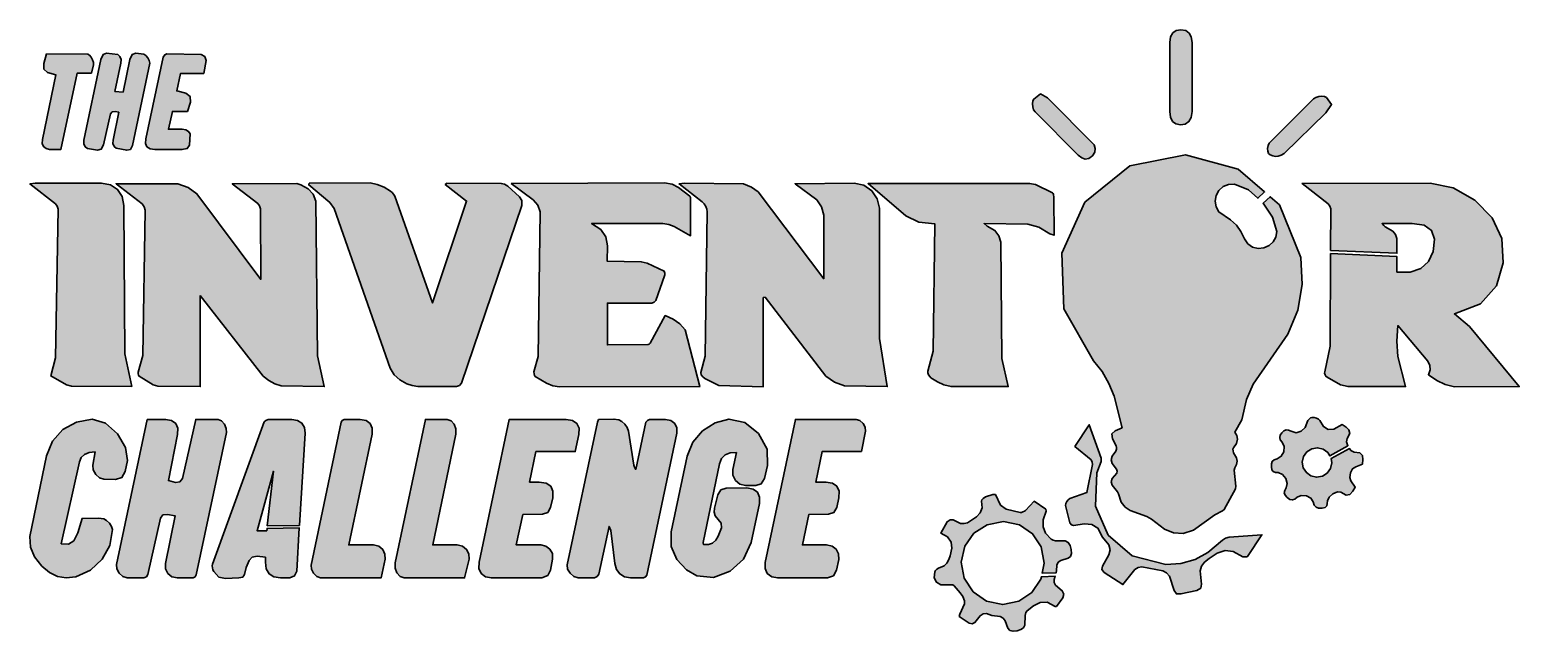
# Model space of a CAD drawing. Extents: x 2080 to 3932, y 60 to 808.
import ezdxf

# ---------------------------------------------------------------- set-up
doc = ezdxf.new("R2010")
doc.units = 0
doc.header["$MEASUREMENT"] = 0
doc.layers.add('Layer 1', color=7, linetype='Continuous', lineweight=0)

msp = doc.modelspace()

# ---------------------------------------------------------------- hatches: boundary and pattern name
at = {"layer": 'Layer 1', "true_color": 0x000000, "transparency": 33554687}
h = msp.add_hatch(color=18, dxfattribs=at)
h.dxf.hatch_style = 2
h.paths.add_polyline_path([(3497.6, 749.8), (3497.6, 749.8), (3497.7, 706.5), (3498.6, 699.3), (3501.1, 694.2), (3505.2, 691), (3510.9, 689.9), (3516.9, 690.8), (3521.4, 694), (3524.2, 699.2), (3525.2, 706.4), (3525.2, 792.2), (3524.3, 799.2), (3521.6, 804.1), (3517.4, 807.1), (3511.4, 808.1), (3505.5, 807.2), (3501.2, 804.3), (3498.6, 799.3), (3497.6, 792.2)])
h = msp.add_hatch(color=18, dxfattribs=at)
h.dxf.hatch_style = 2
h.paths.add_polyline_path([(2156.8, 754.1), (2159.3, 764.5), (2159.2, 767.6), (2158.1, 770.8), (2156.3, 774.1), (2154.1, 776.6), (2152, 777.8), (2100.8, 778.2), (2097.4, 766), (2097.5, 759.1), (2102.1, 755.2), (2112.1, 752.3), (2095.7, 671.7), (2095.4, 666.5), (2097, 662.9), (2100.1, 660.6), (2104.6, 659.4), (2118.7, 659.3), (2138.8, 754.1)])
h = msp.add_hatch(color=18, dxfattribs=at)
h.dxf.hatch_style = 2
h.paths.add_polyline_path([(2190.7, 705.5), (2183.4, 671), (2183.2, 666.5), (2184.7, 663), (2187.3, 660.7), (2200.5, 658.2), (2205, 659.3), (2207.8, 664.3), (2229, 766.7), (2228.5, 769.8), (2226.7, 773.4), (2224.2, 776.3), (2221.9, 777.6), (2211.7, 779.1), (2207.2, 777.4), (2204.4, 771.1), (2195.9, 730.7), (2185.8, 731.4), (2193.2, 766.6), (2193.4, 771.1), (2192, 774.7), (2189.3, 777.2), (2175.3, 779), (2171, 777.3), (2168.3, 771.3), (2147.2, 670.8), (2147.2, 666.1), (2148.8, 662.7), (2151.5, 660.6), (2164.3, 658.3), (2168.8, 659.6), (2171.7, 665.2), (2180.2, 703.7), (2182.5, 706.1), (2186, 706.6)])
h = msp.add_hatch(color=18, dxfattribs=at)
h.dxf.hatch_style = 2
h.paths.add_polyline_path([(2296.2, 753.7), (2299.1, 770), (2297.6, 774.9), (2293.2, 777.5), (2250.5, 778.2), (2247.7, 776.8), (2245.8, 774.2), (2224.2, 672.6), (2223.9, 666.8), (2225.6, 662.7), (2229.4, 660.2), (2235.3, 659.3), (2269, 659.1), (2275.8, 660.4), (2278.5, 664.4), (2279.3, 678.7), (2277.3, 681.8), (2273.8, 683.7), (2269.3, 684.3), (2252.4, 684.3), (2257.3, 706.6), (2275.9, 706.6), (2279.7, 718.2), (2279.3, 725.2), (2273.9, 729.2), (2262.6, 732.1), (2267.2, 753.7)])
h = msp.add_hatch(color=18, dxfattribs=at)
h.dxf.hatch_style = 2
h.paths.add_polyline_path([(3336.9, 728.3), (3328.5, 722), (3327.2, 719.7), (3326.8, 716.2), (3327.2, 712.3), (3328.2, 708.7), (3330, 705.9), (3383.6, 652), (3388, 648.7), (3392.5, 647.3), (3397.1, 648.1), (3401.5, 651.4), (3404.4, 655.9), (3404.9, 660.5), (3403.4, 665), (3345.4, 723.4)])
h = msp.add_hatch(color=18, dxfattribs=at)
h.dxf.hatch_style = 2
h.paths.add_polyline_path([(3698.7, 715.2), (3692.4, 723.8), (3690.1, 725.1), (3686.6, 725.5), (3682.8, 725.2), (3679.2, 724.1), (3676.3, 722.4), (3621.3, 667.1), (3620, 664.2), (3619.2, 660.6), (3619.3, 657.1), (3620.3, 654.4), (3622.4, 652.5), (3625.7, 651.2), (3629.2, 650.6), (3632.5, 650.8), (3636.1, 652.1), (3639.7, 654.1), (3691.8, 704.9)])
h = msp.add_hatch(color=18, dxfattribs=at)
h.dxf.hatch_style = 2
h.paths.add_polyline_path([(3660.5, 525), (3633.9, 590.4), (3622.2, 600.5), (3613.5, 592.4), (3625.5, 575.2), (3630.6, 557.1), (3629.4, 550.2), (3626.1, 544.2), (3621.1, 539.6), (3614.6, 536.8), (3607.3, 536.2), (3600.4, 537.9), (3594.6, 541.9), (3590.6, 548), (3586.1, 557.2), (3580.4, 565.1), (3573.2, 571.8), (3558.6, 581.6), (3555.1, 587.7), (3554, 594.8), (3555.2, 602), (3558.7, 608.3), (3564.1, 613), (3570.7, 615.7), (3578, 616.1), (3595.5, 608.9), (3607.1, 598.6), (3615.4, 606.4), (3582.7, 634.8), (3517.3, 652.7), (3448, 638.7), (3391.8, 593.5), (3363.4, 530.4), (3366, 460.8), (3402.6, 396.3), (3413.4, 382.9), (3421.9, 368.2), (3428.2, 352.5), (3438.3, 313), (3429.6, 309.4), (3425.7, 305.3), (3426.2, 299.4), (3430.8, 290.4), (3431.3, 288.6), (3431.1, 286.3), (3430.5, 284), (3426, 277.7), (3424.8, 273.1), (3425.9, 268.6), (3431.5, 261.5), (3432.3, 259), (3431.6, 256.5), (3425.8, 249.9), (3424.7, 245.8), (3425.8, 241.6), (3432.5, 233.3), (3433.7, 231), (3437.3, 220.4), (3441.9, 214.3), (3448.3, 210), (3468.9, 202.5), (3474.8, 199.2), (3490.8, 186.8), (3502.1, 182.2), (3514.1, 181.6), (3527, 185.8), (3553.4, 204.7), (3563.2, 209.8), (3565.3, 211.3), (3579.3, 237.1), (3579.8, 240.2), (3577.7, 260.4), (3578.5, 263.1), (3580.6, 267.5), (3581.3, 271.6), (3580.4, 275.5), (3577, 281.7), (3576.3, 284.2), (3576.1, 286.6), (3576.7, 288.2), (3580.5, 293.6), (3581.8, 298.7), (3581, 303.4), (3578.6, 307.6), (3587, 323), (3593.1, 348.4), (3601.1, 367.4), (3644.3, 429.5), (3656.7, 459.3), (3662.1, 491.2)])
h = msp.add_hatch(color=18, dxfattribs=at)
h.dxf.hatch_style = 2
h.paths.add_polyline_path([(2206.9, 364.2), (2198.2, 405.1), (2196.8, 589.4), (2194.7, 600.6), (2189, 609.5), (2180.2, 615.3), (2169, 617.5), (2087, 617.5), (2080, 616.3), (2111.7, 591.7), (2113.8, 588.6), (2115, 585), (2111.9, 400.2), (2106, 377.5), (2125.4, 366.4), (2131.9, 364.8)])
h = msp.add_hatch(color=18, dxfattribs=at)
h.dxf.hatch_style = 2
h.paths.add_polyline_path([(2291.8, 477.5), (2370, 377.4), (2377, 371.9), (2384.6, 367.6), (2392.4, 365.1), (2446.1, 364.3), (2437.5, 402.5), (2435.7, 594.8), (2432.1, 603.5), (2425.9, 610.1), (2417.1, 615.3), (2412.2, 616.9), (2331.6, 616.6), (2363.3, 592.2), (2365.6, 589), (2366.9, 585.2), (2367.1, 497.7), (2287.8, 604.1), (2276.9, 612.1), (2264.2, 616.7), (2187.2, 616.6), (2219.5, 591.8), (2222.1, 588), (2223.4, 583.6), (2220.4, 403.1), (2214.6, 382.2), (2214.6, 380.2), (2215, 378.3), (2215.8, 377.2), (2233.2, 366.5), (2239.3, 364.8), (2291.8, 364.2)])
h = msp.add_hatch(color=18, dxfattribs=at)
h.dxf.hatch_style = 2
h.paths.add_polyline_path([(2427.2, 617.5), (2426.9, 615.1), (2453, 593.4), (2458.3, 585.8), (2528.1, 387.2), (2533.1, 379), (2539.9, 372.5), (2548.9, 367.7), (2555.6, 365.5), (2562.5, 364.3), (2610.6, 364.3), (2614.2, 365.7), (2616.9, 368.5), (2691.7, 589.7), (2692, 595.6), (2688.9, 600.5), (2674.2, 613.4), (2670.3, 615.9), (2666.3, 617), (2598.7, 617.2), (2598.2, 617.1), (2596.5, 615.5), (2623.1, 595), (2580.5, 468.4), (2533.7, 601.1), (2532.2, 603.5), (2530.4, 605.7), (2528.3, 607.5), (2520.4, 612.4), (2512, 615.8), (2503, 617.6)])
h = msp.add_hatch(color=18, dxfattribs=at)
h.dxf.hatch_style = 2
h.paths.add_polyline_path([(2678.6, 616.9), (2706, 596.5), (2711.5, 589.8), (2714.8, 581.6), (2712.2, 401.9), (2706.9, 382.5), (2707, 380.2), (2707.6, 378.1), (2708.5, 376.9), (2722.6, 368.4), (2730.2, 365.2), (2738.8, 364), (2913.3, 364.2), (2894.9, 434.7), (2888.4, 442.4), (2879.9, 448), (2870.1, 452.7), (2851.4, 418.3), (2850.1, 417), (2848.8, 416.5), (2798.3, 416.2), (2798.3, 468.1), (2853.5, 468.2), (2856.3, 469.2), (2858.4, 471.2), (2869.1, 501.9), (2869.5, 503.5), (2869.6, 505.3), (2869.4, 506.8), (2868.9, 507.7), (2847.7, 517.7), (2840.4, 519.6), (2798, 520.1), (2798.4, 539.5), (2796.1, 550.5), (2789.9, 559.8), (2778.6, 567.1), (2867, 567), (2874.4, 565.8), (2881.4, 563.3), (2901.7, 551.9), (2901.6, 598.6), (2901.4, 599.6), (2901.1, 600.5), (2900.6, 601.1), (2886.6, 611.9), (2878.9, 616.2), (2869.3, 617.8)])
h = msp.add_hatch(color=18, dxfattribs=at)
h.dxf.hatch_style = 2
h.paths.add_polyline_path([(2991.9, 474.9), (2994.2, 475.5), (3069.9, 377.1), (3080.7, 369.6), (3093, 365.1), (3146.3, 364.2), (3136.7, 424.3), (3136.4, 586.3), (3133.8, 598), (3126.9, 607.9), (3116.9, 614.9), (3105, 617.5), (3031.6, 616.6), (3058.6, 596.6), (3064.6, 588), (3067.5, 577.7), (3067.3, 498.4), (2985.5, 606.6), (2977.2, 612.5), (2967.6, 616.3), (2894.1, 617.4), (2887.4, 616.5), (2916.2, 594.1), (2918.5, 591.5), (2920.5, 588.3), (2921.8, 584.9), (2922.3, 581.6), (2919.8, 402.3), (2914.4, 381.7), (2915, 378.9), (2916.8, 376.5), (2919.5, 374.2), (2936.7, 365.8), (2991.9, 363.9)])
h = msp.add_hatch(color=18, dxfattribs=at)
h.dxf.hatch_style = 2
h.paths.add_polyline_path([(3353.6, 552.5), (3353.5, 600.1), (3353.1, 603.1), (3352.6, 604.4), (3351.9, 605.2), (3330.5, 615.7), (3323.3, 617), (3122.4, 616.8), (3169.4, 576.9), (3185.6, 568.9), (3205.3, 566.9), (3203.3, 408.4), (3196.8, 383.4), (3196.8, 381.5), (3197.6, 379.1), (3199, 376.9), (3200.6, 375.2), (3208.5, 370.2), (3216.7, 366.4), (3225.6, 364.2), (3296.6, 364.2), (3288.6, 399.2), (3287.4, 543.8), (3285.1, 552), (3280.1, 558.5), (3270.6, 563.7), (3266.7, 567.1), (3320.9, 566.5), (3334.7, 562.7), (3348.4, 554.1)])
h = msp.add_hatch(color=18, dxfattribs=at)
h.dxf.hatch_style = 2
h.paths.add_polyline_path([(3870.2, 439.1), (3851.6, 454.6), (3883.9, 467.2), (3903.7, 489.8), (3912.2, 518.3), (3910.5, 548.7), (3898.6, 574.3), (3877.1, 596.3), (3850, 611.7), (3821.2, 617.5), (3662.1, 617), (3694.5, 591.8), (3696.7, 588.8), (3697.9, 585.2), (3697.6, 533.7), (3780, 530.1), (3780, 548.7), (3778.2, 553.6), (3774.8, 557.5), (3765.6, 562.9), (3763.6, 564.7), (3761.6, 567.1), (3799.1, 567.1), (3813.8, 565), (3823, 558.5), (3826.8, 547.7), (3825.2, 532.5), (3819.5, 519.7), (3809.9, 511), (3796.7, 506.6), (3780, 506.7), (3780, 525.9), (3697.6, 529.8), (3697.1, 414.5), (3690.2, 382.5), (3690.1, 380.9), (3690.8, 378.9), (3691.8, 377.1), (3693.1, 375.8), (3710, 366.6), (3719.3, 364.2), (3790.7, 364.2), (3781.3, 401.9), (3779.8, 420.8), (3781.3, 440.2), (3818.3, 395.9), (3820.8, 390.6), (3821.2, 385), (3819.1, 379), (3829.5, 371.9), (3840.2, 366.8), (3851.6, 364), (3932.1, 364.2)])
h = msp.add_hatch(color=18, dxfattribs=at)
h.dxf.hatch_style = 2
h.paths.add_polyline_path([(2161.1, 283), (2158.4, 266.4), (2158.9, 260.6), (2161.9, 255.1), (2166.5, 250.9), (2172.1, 249), (2186.4, 248.6), (2194.5, 251.1), (2198.7, 258.5), (2201.6, 272.5), (2199.1, 288.5), (2188.9, 305.5), (2174.1, 318.8), (2157.6, 323.9), (2138, 320.1), (2121, 310.7), (2108.1, 296.5), (2100.5, 278.2), (2079.9, 177.6), (2080.9, 164.6), (2085.6, 152.5), (2094.7, 140.9), (2104.3, 133), (2114.4, 128.1), (2125.3, 126.3), (2137.2, 127.8), (2155.4, 135.9), (2169.9, 149.5), (2179.5, 166.8), (2182.7, 186.3), (2181.6, 190.3), (2178.9, 194.4), (2175.5, 197.8), (2171.9, 199.7), (2165.2, 200.7), (2144.9, 200.3), (2139.5, 182.2), (2134.5, 172.2), (2128.2, 168.3), (2119.1, 168.8), (2141.6, 270.8), (2143.8, 275.9), (2147.9, 279.8), (2153.7, 282.3)])
h = msp.add_hatch(color=18, dxfattribs=at)
h.dxf.hatch_style = 2
h.paths.add_polyline_path([(2226, 323.5), (2187.7, 143), (2188.1, 137.6), (2191.1, 132.3), (2195.7, 128.2), (2201, 126.4), (2221.8, 126.2), (2224.9, 127.6), (2226.9, 130.4), (2242.3, 200.6), (2245.4, 204.7), (2251, 205.3), (2260.7, 203.4), (2248.7, 144.4), (2248.7, 137.5), (2251.6, 131.8), (2256.6, 127.8), (2263.4, 126.3), (2283.1, 126.5), (2285.5, 127.7), (2287, 129.9), (2324.4, 307), (2324.2, 312.3), (2322, 317.5), (2318.4, 321.6), (2314, 323.3), (2286.3, 323.5), (2270, 250), (2266.7, 245.8), (2261.2, 245.1), (2252.3, 247.4), (2263.8, 304.7), (2264.1, 312.4), (2261.5, 318.3), (2256.3, 322.1), (2248.8, 323.5)])
h = msp.add_hatch(color=18, dxfattribs=at)
h.dxf.hatch_style = 2
h.paths.add_polyline_path([(2415.3, 191.5), (2422.4, 306.2), (2421.6, 313.4), (2418.3, 318.8), (2413, 322.3), (2405.8, 323.5), (2376.2, 323.4), (2373.5, 322.3), (2371.5, 320.3), (2307.2, 143.2), (2306.8, 141.1), (2307, 138.7), (2307.7, 136.2), (2308.7, 134.1), (2315.2, 127.2), (2323.1, 125.6), (2340, 126.5), (2344.7, 127.4), (2347, 130.7), (2349.1, 139.1), (2352.9, 147.9), (2356.6, 152.2), (2362.5, 153.2), (2372.9, 152), (2372.9, 145.8), (2373.9, 137.4), (2377.4, 131.3), (2383.3, 127.6), (2391.5, 126.3), (2403.1, 126.5), (2409.2, 128.8), (2411.8, 134.8), (2415.1, 188.5), (2375, 187.9), (2374.6, 184.9), (2362.6, 184.9), (2382.8, 259), (2375.3, 191.2)])
h = msp.add_hatch(color=18, dxfattribs=at)
h.dxf.hatch_style = 2
h.paths.add_polyline_path([(2476.6, 167.3), (2505.5, 304.9), (2505.8, 312.5), (2503.2, 318.3), (2498.1, 322.1), (2490.7, 323.5), (2470.9, 323.4), (2468.5, 322.1), (2467, 319.9), (2429.7, 142), (2430.2, 137.2), (2432.8, 132.1), (2436.8, 128.1), (2441.3, 126.4), (2516.7, 126.3), (2521.7, 149.4), (2521.6, 155.9), (2518.8, 161.7), (2513.9, 165.7), (2507.5, 167.3)])
h = msp.add_hatch(color=18, dxfattribs=at)
h.dxf.hatch_style = 2
h.paths.add_polyline_path([(2581, 167.3), (2609.7, 305.2), (2609.9, 311.7), (2607.8, 317.4), (2604, 321.5), (2598.9, 323.3), (2571.8, 323.5), (2534.1, 144.9), (2534.2, 138.6), (2536.5, 132.7), (2540.5, 128.2), (2545.6, 126.4), (2620.7, 126.3), (2626.1, 149.5), (2625.9, 156.2), (2623, 161.8), (2618, 165.8), (2611.4, 167.3)])
h = msp.add_hatch(color=18, dxfattribs=at)
h.dxf.hatch_style = 2
h.paths.add_polyline_path([(2693.1, 205.2), (2717.5, 205.6), (2724.1, 207.8), (2727.5, 213.9), (2730.2, 225.7), (2730.5, 234.2), (2727.8, 240.3), (2722.1, 244.2), (2713.5, 245.5), (2701.5, 245.5), (2709.3, 283.5), (2758.2, 283.5), (2762.8, 304.7), (2763, 312.7), (2760.3, 318.5), (2754.9, 322.2), (2747, 323.5), (2676.2, 323.5), (2638.6, 145.8), (2638.5, 138.1), (2641.2, 131.9), (2646.5, 127.7), (2653.9, 126.2), (2716.7, 126.5), (2724, 129.1), (2727.6, 136.1), (2730.1, 149.8), (2729.8, 156.5), (2726.8, 162), (2721.8, 165.8), (2715.3, 167.3), (2684.8, 167.3)])
h = msp.add_hatch(color=18, dxfattribs=at)
h.dxf.hatch_style = 2
h.paths.add_polyline_path([(2787, 323.5), (2785.7, 320.1), (2748.3, 142.6), (2748.7, 137.2), (2751.7, 132), (2756.3, 128), (2761.7, 126.3), (2782.1, 126.2), (2785.4, 127.9), (2787.5, 131.1), (2800.2, 190.4), (2802.5, 185.2), (2807.3, 144), (2809.4, 136.9), (2813.6, 131.3), (2819.6, 127.6), (2827, 126.3), (2843, 126.4), (2845.6, 127.5), (2847.4, 129.8), (2884.6, 306.3), (2884.6, 313), (2882, 318.5), (2877.1, 322.1), (2870.4, 323.5), (2850.5, 323.4), (2847.9, 322.3), (2846.2, 320.1), (2833.4, 261.3), (2831.9, 263.9), (2830.9, 266.6), (2824.4, 308.9), (2822.6, 313.2), (2819.8, 317.4), (2816.3, 320.8), (2812.5, 322.8), (2806.4, 323.9)])
h = msp.add_hatch(color=18, dxfattribs=at)
h.dxf.hatch_style = 2
h.paths.add_polyline_path([(2958.8, 282.4), (2954.2, 261.1), (2954.3, 253.9), (2957.4, 247.6), (2962.9, 243.1), (2970, 241.3), (2982.6, 241.3), (2989.6, 243.5), (2993.4, 250), (2997.5, 266.3), (2996.9, 286.5), (2986.3, 305.9), (2969.3, 319.8), (2949.4, 323.9), (2932.2, 319), (2916.6, 309.1), (2904.5, 295), (2897.5, 277.8), (2877.5, 183.8), (2877.4, 165.5), (2884.7, 149.2), (2896.4, 136.4), (2909.4, 128.7), (2930.2, 126.8), (2950.7, 134.6), (2967.4, 149.7), (2977.1, 170.2), (2987.3, 219), (2987.4, 226.8), (2984.7, 232.8), (2979.4, 236.8), (2971.7, 238.3), (2946.1, 238), (2939.4, 235.7), (2935.6, 229.7), (2931.2, 212.9), (2930.9, 208.1), (2932.1, 203.6), (2939.7, 194.2), (2940, 188.7), (2935.9, 178.1), (2933.1, 173.2), (2929, 169.6), (2923.9, 167.7), (2917.8, 167.7), (2917.2, 169.8), (2917.2, 170.3), (2937.7, 268), (2940.3, 274.8), (2944.6, 279.4), (2950.7, 281.8)])
h = msp.add_hatch(color=18, dxfattribs=at)
h.dxf.hatch_style = 2
h.paths.add_polyline_path([(3114, 283.4), (3119.3, 308.8), (3118.8, 313.6), (3116.1, 318.3), (3112, 321.9), (3107.5, 323.4), (3032.1, 323.5), (2994.3, 145.5), (2994.2, 137.9), (2997, 131.8), (3002.5, 127.7), (3010.1, 126.2), (3071.9, 126.5), (3079.2, 129), (3083.1, 135.9), (3085.9, 149.3), (3085.7, 156.3), (3082.8, 162), (3077.6, 165.8), (3070.7, 167.3), (3040.7, 167.3), (3048.8, 205.2), (3073.3, 205.5), (3079.9, 207.8), (3083.4, 213.9), (3086.1, 225.8), (3086.4, 234), (3083.6, 240.2), (3078.1, 244.1), (3070, 245.5), (3057.3, 245.5), (3065.1, 283.4)])
h = msp.add_hatch(color=18, dxfattribs=at)
h.dxf.hatch_style = 2
h.paths.add_polyline_path([(3439.2, 118), (3454.2, 136.6), (3458.2, 139.2), (3462.8, 140), (3488.8, 135), (3493.6, 132.5), (3497.2, 128.3), (3502.9, 110.8), (3505.9, 106.3), (3511.4, 106.4), (3531.3, 110.8), (3536, 113.6), (3537.2, 118.7), (3535.5, 135.1), (3537.1, 140.8), (3540.7, 145.7), (3546.4, 150.6), (3556.6, 157.2), (3566.4, 160.4), (3576.4, 159.3), (3588.6, 152.6), (3590.9, 152.3), (3593.1, 152.5), (3594.4, 153.1), (3612.1, 180), (3571.3, 176.8), (3567, 175.6), (3563.1, 173.4), (3545, 157.8), (3529, 149.2), (3511.5, 144.3), (3492.8, 143), (3450.9, 153.6), (3420.8, 179.6), (3405.3, 215.7), (3407, 257), (3412.1, 270.9), (3412.1, 275.1), (3397.4, 316.8), (3379.5, 289.8), (3399.7, 273.2), (3401.2, 270.4), (3401.6, 267.2), (3394.5, 232.5), (3373.1, 224.9), (3371.2, 223.4), (3369.5, 221.2), (3368.3, 218.8), (3368, 216.5), (3373.4, 194.6), (3375.2, 192.5), (3377.9, 191.6), (3391.6, 193.4), (3400.6, 192.7), (3408.1, 188.2), (3413.8, 177.1), (3421.9, 167.6), (3423.3, 161.3), (3421.7, 154.8), (3413.9, 141), (3413, 136.7), (3415.8, 133.1)])
h = msp.add_hatch(color=18, dxfattribs=at)
h.dxf.hatch_style = 2
h.paths.add_polyline_path([(3737.1, 278.7), (3733.8, 281.9), (3726.8, 282.8), (3722.8, 284.8), (3721.1, 287.2), (3698.2, 274.7), (3698.2, 274.7), (3699.1, 269.4), (3697.5, 262.3), (3693.4, 256.6), (3687.4, 252.8), (3680.2, 251.5), (3673.1, 253.2), (3667.4, 257.2), (3663.6, 263.2), (3662.3, 270.3), (3664, 277.4), (3668.1, 283.1), (3674.1, 287), (3681.2, 288.2), (3688.3, 286.5), (3694.1, 282.4), (3696.8, 278.1), (3719, 290.6), (3717.4, 295.5), (3718, 299.8), (3721.4, 306.1), (3720.4, 310.6), (3716.8, 314), (3711.9, 317.1), (3701.5, 311.3), (3694.7, 311), (3688.8, 314.6), (3684, 322.1), (3682.6, 323.7), (3680.1, 325), (3677.2, 325.8), (3674.5, 326), (3672.7, 325.4), (3670.9, 323.9), (3669.3, 322), (3665.8, 313.3), (3660.9, 308.7), (3654.8, 306.9), (3648.4, 308.7), (3645, 310.2), (3642.1, 310.4), (3639.5, 309.2), (3637, 306.7), (3634.9, 303.7), (3634.3, 301), (3635, 298.2), (3637.2, 295.2), (3639.8, 289.7), (3639.2, 283.3), (3636.1, 277.7), (3630.9, 274.6), (3627.2, 273.3), (3625, 271.2), (3624, 268.3), (3623.9, 264.5), (3624.6, 260.7), (3626.3, 258.5), (3629, 257.5), (3632.4, 257.2), (3637.7, 255), (3641.8, 249.9), (3643.6, 243.8), (3642.4, 238.3), (3640.6, 235), (3639.9, 232), (3640.9, 229.1), (3643.6, 226.1), (3647, 224), (3650, 223.4), (3652.9, 224.3), (3655.9, 226.7), (3661.1, 228.9), (3667.5, 228.3), (3673, 225.6), (3675.8, 221.1), (3677.1, 216.6), (3679.4, 214.2), (3682.7, 213.2), (3687, 213.1), (3690.9, 214), (3692.8, 216.1), (3693.4, 218.9), (3693.5, 222.3), (3695.7, 226.8), (3700.5, 230.9), (3706, 233.3), (3710.4, 232.8), (3716.9, 229.4), (3721.6, 230.2), (3725.1, 234), (3728.3, 239.1), (3722.9, 246.9), (3721.6, 251.3), (3722.2, 256.9), (3724.9, 262.1), (3728.8, 264.6), (3737.2, 267.8), (3737.8, 273.7)])
h = msp.add_hatch(color=18, dxfattribs=at)
h.dxf.hatch_style = 2
h.paths.add_polyline_path([(3375, 161.5), (3373.5, 166.6), (3371.2, 170.4), (3367.5, 172.5), (3355.5, 172.5), (3352.4, 173.1), (3350.1, 174.4), (3343.2, 182), (3340, 189.7), (3340.2, 198.4), (3343.7, 209.3), (3343.6, 211.6), (3328.8, 221.7), (3318.1, 210.2), (3316.7, 209.2), (3314.9, 208.3), (3313.1, 207.8), (3311.6, 207.8), (3294.1, 212), (3286.9, 216.8), (3280.8, 229.9), (3277.6, 230.2), (3268.2, 227), (3265.7, 225.2), (3263.9, 223.2), (3263.3, 221.8), (3264.2, 213.6), (3261.8, 207.3), (3257, 202.3), (3246, 195), (3241.7, 193.8), (3237.4, 194.1), (3228.3, 198.4), (3224.3, 198.4), (3220.9, 196.2), (3212.7, 182), (3221.3, 177.2), (3225.8, 170.9), (3226.6, 163.1), (3224.5, 153.9), (3222.6, 149), (3220.3, 144.8), (3217, 141.5), (3210, 138.5), (3207.9, 137.2), (3206.2, 135.6), (3205.2, 133.9), (3204.7, 126.4), (3207.5, 120.9), (3213, 117.7), (3225.6, 117.8), (3227.8, 117.5), (3229.4, 116.6), (3237, 107.7), (3240.1, 103), (3242.2, 97.9), (3242.2, 94.1), (3236.4, 81.3), (3235.8, 78.3), (3247.9, 69.9), (3251.8, 69.3), (3255.3, 70.9), (3261.6, 79.3), (3265.3, 81.6), (3269.8, 81.8), (3276.4, 79.5), (3286.5, 78.4), (3290.3, 76.4), (3293, 73), (3296.1, 63.6), (3298.8, 60.9), (3302.6, 60), (3307.6, 60.5), (3312.3, 61.9), (3315.5, 64), (3317.4, 67.3), (3317.6, 79.7), (3318.5, 83.1), (3320.1, 85.4), (3327.9, 91.5), (3336.2, 95.7), (3345.2, 96.1), (3354.9, 90.6), (3355.1, 90.6), (3356.5, 90.8), (3364.6, 101.4), (3365.7, 106.1), (3363.9, 110.4), (3355.6, 117.3), (3353.8, 120.6), (3353.6, 124.4), (3354.9, 128.6), (3338, 127.7), (3337.4, 124.6), (3326.2, 108.2), (3309.7, 97.2), (3289.8, 93.1), (3269.7, 97.5), (3253.1, 109.1), (3241.9, 126), (3238.1, 146), (3242.6, 165.9), (3253.9, 181.9), (3270.5, 192.5), (3290.8, 196.3), (3310.8, 192.2), (3326.9, 181.2), (3337.7, 164.8), (3341.5, 144.5), (3338.9, 132.1), (3356.2, 132.5), (3356.3, 132.9), (3356.7, 135), (3356.9, 142.1), (3358.8, 145.7), (3362.2, 148), (3371, 150.8), (3373.9, 153.1), (3375.4, 156.5)])

# ---------------------------------------------------------------- linework, layer by layer
at = {"layer": 'Layer 1', "color": 7, "lineweight": 35, "true_color": 0xffffff}
for points in [[(3497.6, 749.8), (3497.6, 749.8), (3497.7, 706.5), (3498.6, 699.3), (3501.1, 694.2), (3505.2, 691), (3510.9, 689.9), (3516.9, 690.8), (3521.4, 694), (3524.2, 699.2), (3525.2, 706.4), (3525.2, 792.2), (3524.3, 799.2), (3521.6, 804.1), (3517.4, 807.1), (3511.4, 808.1), (3505.5, 807.2), (3501.2, 804.3), (3498.6, 799.3), (3497.6, 792.2), (3497.6, 749.8), (3497.6, 749.8)], [(2156.8, 754.1), (2159.3, 764.5), (2159.2, 767.6), (2158.1, 770.8), (2156.3, 774.1), (2154.1, 776.6), (2152, 777.8), (2100.8, 778.2), (2097.4, 766), (2097.5, 759.1), (2102.1, 755.2), (2112.1, 752.3), (2095.7, 671.7), (2095.4, 666.5), (2097, 662.9), (2100.1, 660.6), (2104.6, 659.4), (2118.7, 659.3), (2138.8, 754.1), (2156.8, 754.1)], [(2190.7, 705.5), (2183.4, 671), (2183.2, 666.5), (2184.7, 663), (2187.3, 660.7), (2200.5, 658.2), (2205, 659.3), (2207.8, 664.3), (2229, 766.7), (2228.5, 769.8), (2226.7, 773.4), (2224.2, 776.3), (2221.9, 777.6), (2211.7, 779.1), (2207.2, 777.4), (2204.4, 771.1), (2195.9, 730.7), (2185.8, 731.4), (2193.2, 766.6), (2193.4, 771.1), (2192, 774.7), (2189.3, 777.2), (2175.3, 779), (2171, 777.3), (2168.3, 771.3), (2147.2, 670.8), (2147.2, 666.1), (2148.8, 662.7), (2151.5, 660.6), (2164.3, 658.3), (2168.8, 659.6), (2171.7, 665.2), (2180.2, 703.7), (2182.5, 706.1), (2186, 706.6), (2190.7, 705.5), (2190.7, 705.5)], [(2296.2, 753.7), (2299.1, 770), (2297.6, 774.9), (2293.2, 777.5), (2250.5, 778.2), (2247.7, 776.8), (2245.8, 774.2), (2224.2, 672.6), (2223.9, 666.8), (2225.6, 662.7), (2229.4, 660.2), (2235.3, 659.3), (2269, 659.1), (2275.8, 660.4), (2278.5, 664.4), (2279.3, 678.7), (2277.3, 681.8), (2273.8, 683.7), (2269.3, 684.3), (2252.4, 684.3), (2257.3, 706.6), (2275.9, 706.6), (2279.7, 718.2), (2279.3, 725.2), (2273.9, 729.2), (2262.6, 732.1), (2267.2, 753.7), (2296.2, 753.7)], [(3336.9, 728.3), (3328.5, 722), (3327.2, 719.7), (3326.8, 716.2), (3327.2, 712.3), (3328.2, 708.7), (3330, 705.9), (3383.6, 652), (3388, 648.7), (3392.5, 647.3), (3397.1, 648.1), (3401.5, 651.4), (3404.4, 655.9), (3404.9, 660.5), (3403.4, 665), (3345.4, 723.4), (3336.9, 728.3), (3336.9, 728.3)], [(3698.7, 715.2), (3692.4, 723.8), (3690.1, 725.1), (3686.6, 725.5), (3682.8, 725.2), (3679.2, 724.1), (3676.3, 722.4), (3621.3, 667.1), (3620, 664.2), (3619.2, 660.6), (3619.3, 657.1), (3620.3, 654.4), (3622.4, 652.5), (3625.7, 651.2), (3629.2, 650.6), (3632.5, 650.8), (3636.1, 652.1), (3639.7, 654.1), (3691.8, 704.9), (3698.7, 715.2), (3698.7, 715.2)], [(3660.5, 525), (3633.9, 590.4), (3622.2, 600.5), (3613.5, 592.4), (3625.5, 575.2), (3630.6, 557.1), (3629.4, 550.2), (3626.1, 544.2), (3621.1, 539.6), (3614.6, 536.8), (3607.3, 536.2), (3600.4, 537.9), (3594.6, 541.9), (3590.6, 548), (3586.1, 557.2), (3580.4, 565.1), (3573.2, 571.8), (3558.6, 581.6), (3555.1, 587.7), (3554, 594.8), (3555.2, 602), (3558.7, 608.3), (3564.1, 613), (3570.7, 615.7), (3578, 616.1), (3595.5, 608.9), (3607.1, 598.6), (3615.4, 606.4), (3582.7, 634.8), (3517.3, 652.7), (3448, 638.7), (3391.8, 593.5), (3363.4, 530.4), (3366, 460.8), (3402.6, 396.3), (3413.4, 382.9), (3421.9, 368.2), (3428.2, 352.5), (3438.3, 313), (3429.6, 309.4), (3425.7, 305.3), (3426.2, 299.4), (3430.8, 290.4), (3431.3, 288.6), (3431.1, 286.3), (3430.5, 284), (3426, 277.7), (3424.8, 273.1), (3425.9, 268.6), (3431.5, 261.5), (3432.3, 259), (3431.6, 256.5), (3425.8, 249.9), (3424.7, 245.8), (3425.8, 241.6), (3432.5, 233.3), (3433.7, 231), (3437.3, 220.4), (3441.9, 214.3), (3448.3, 210), (3468.9, 202.5), (3474.8, 199.2), (3490.8, 186.8), (3502.1, 182.2), (3514.1, 181.6), (3527, 185.8), (3553.4, 204.7), (3563.2, 209.8), (3565.3, 211.3), (3579.3, 237.1), (3579.8, 240.2), (3577.7, 260.4), (3578.5, 263.1), (3580.6, 267.5), (3581.3, 271.6), (3580.4, 275.5), (3577, 281.7), (3576.3, 284.2), (3576.1, 286.6), (3576.7, 288.2), (3580.5, 293.6), (3581.8, 298.7), (3581, 303.4), (3578.6, 307.6), (3587, 323), (3593.1, 348.4), (3601.1, 367.4), (3644.3, 429.5), (3656.7, 459.3), (3662.1, 491.2), (3660.5, 525)], [(2206.9, 364.2), (2198.2, 405.1), (2196.8, 589.4), (2194.7, 600.6), (2189, 609.5), (2180.2, 615.3), (2169, 617.5), (2087, 617.5), (2080, 616.3), (2111.7, 591.7), (2113.8, 588.6), (2115, 585), (2111.9, 400.2), (2106, 377.5), (2125.4, 366.4), (2131.9, 364.8), (2206.9, 364.2)], [(2291.8, 477.5), (2370, 377.4), (2377, 371.9), (2384.6, 367.6), (2392.4, 365.1), (2446.1, 364.3), (2437.5, 402.5), (2435.7, 594.8), (2432.1, 603.5), (2425.9, 610.1), (2417.1, 615.3), (2412.2, 616.9), (2331.6, 616.6), (2363.3, 592.2), (2365.6, 589), (2366.9, 585.2), (2367.1, 497.7), (2287.8, 604.1), (2276.9, 612.1), (2264.2, 616.7), (2187.2, 616.6), (2219.5, 591.8), (2222.1, 588), (2223.4, 583.6), (2220.4, 403.1), (2214.6, 382.2), (2214.6, 380.2), (2215, 378.3), (2215.8, 377.2), (2233.2, 366.5), (2239.3, 364.8), (2291.8, 364.2), (2291.8, 477.5), (2291.8, 477.5)], [(2427.2, 617.5), (2426.9, 615.1), (2453, 593.4), (2458.3, 585.8), (2528.1, 387.2), (2533.1, 379), (2539.9, 372.5), (2548.9, 367.7), (2555.6, 365.5), (2562.5, 364.3), (2610.6, 364.3), (2614.2, 365.7), (2616.9, 368.5), (2691.7, 589.7), (2692, 595.6), (2688.9, 600.5), (2674.2, 613.4), (2670.3, 615.9), (2666.3, 617), (2598.7, 617.2), (2598.2, 617.1), (2596.5, 615.5), (2623.1, 595), (2580.5, 468.4), (2533.7, 601.1), (2532.2, 603.5), (2530.4, 605.7), (2528.3, 607.5), (2520.4, 612.4), (2512, 615.8), (2503, 617.6), (2427.2, 617.5), (2427.2, 617.5)], [(2678.6, 616.9), (2706, 596.5), (2711.5, 589.8), (2714.8, 581.6), (2712.2, 401.9), (2706.9, 382.5), (2707, 380.2), (2707.6, 378.1), (2708.5, 376.9), (2722.6, 368.4), (2730.2, 365.2), (2738.8, 364), (2913.3, 364.2), (2894.9, 434.7), (2888.4, 442.4), (2879.9, 448), (2870.1, 452.7), (2851.4, 418.3), (2850.1, 417), (2848.8, 416.5), (2798.3, 416.2), (2798.3, 468.1), (2853.5, 468.2), (2856.3, 469.2), (2858.4, 471.2), (2869.1, 501.9), (2869.5, 503.5), (2869.6, 505.3), (2869.4, 506.8), (2868.9, 507.7), (2847.7, 517.7), (2840.4, 519.6), (2798, 520.1), (2798.4, 539.5), (2796.1, 550.5), (2789.9, 559.8), (2778.6, 567.1), (2867, 567), (2874.4, 565.8), (2881.4, 563.3), (2901.7, 551.9), (2901.6, 598.6), (2901.4, 599.6), (2901.1, 600.5), (2900.6, 601.1), (2886.6, 611.9), (2878.9, 616.2), (2869.3, 617.8), (2678.6, 616.9), (2678.6, 616.9)], [(2991.9, 474.9), (2994.2, 475.5), (3069.9, 377.1), (3080.7, 369.6), (3093, 365.1), (3146.3, 364.2), (3136.7, 424.3), (3136.4, 586.3), (3133.8, 598), (3126.9, 607.9), (3116.9, 614.9), (3105, 617.5), (3031.6, 616.6), (3058.6, 596.6), (3064.6, 588), (3067.5, 577.7), (3067.3, 498.4), (2985.5, 606.6), (2977.2, 612.5), (2967.6, 616.3), (2894.1, 617.4), (2887.4, 616.5), (2916.2, 594.1), (2918.5, 591.5), (2920.5, 588.3), (2921.8, 584.9), (2922.3, 581.6), (2919.8, 402.3), (2914.4, 381.7), (2915, 378.9), (2916.8, 376.5), (2919.5, 374.2), (2936.7, 365.8), (2991.9, 363.9), (2991.9, 474.9), (2991.9, 474.9)], [(3353.6, 552.5), (3353.5, 600.1), (3353.1, 603.1), (3352.6, 604.4), (3351.9, 605.2), (3330.5, 615.7), (3323.3, 617), (3122.4, 616.8), (3169.4, 576.9), (3185.6, 568.9), (3205.3, 566.9), (3203.3, 408.4), (3196.8, 383.4), (3196.8, 381.5), (3197.6, 379.1), (3199, 376.9), (3200.6, 375.2), (3208.5, 370.2), (3216.7, 366.4), (3225.6, 364.2), (3296.6, 364.2), (3288.6, 399.2), (3287.4, 543.8), (3285.1, 552), (3280.1, 558.5), (3270.6, 563.7), (3266.7, 567.1), (3320.9, 566.5), (3334.7, 562.7), (3348.4, 554.1), (3353.6, 552.5), (3353.6, 552.5)], [(3870.2, 439.1), (3851.6, 454.6), (3883.9, 467.2), (3903.7, 489.8), (3912.2, 518.3), (3910.5, 548.7), (3898.6, 574.3), (3877.1, 596.3), (3850, 611.7), (3821.2, 617.5), (3662.1, 617), (3694.5, 591.8), (3696.7, 588.8), (3697.9, 585.2), (3697.6, 533.7), (3780, 530.1), (3780, 548.7), (3778.2, 553.6), (3774.8, 557.5), (3765.6, 562.9), (3763.6, 564.7), (3761.6, 567.1), (3799.1, 567.1), (3813.8, 565), (3823, 558.5), (3826.8, 547.7), (3825.2, 532.5), (3819.5, 519.7), (3809.9, 511), (3796.7, 506.6), (3780, 506.7), (3780, 525.9), (3697.6, 529.8), (3697.1, 414.5), (3690.2, 382.5), (3690.1, 380.9), (3690.8, 378.9), (3691.8, 377.1), (3693.1, 375.8), (3710, 366.6), (3719.3, 364.2), (3790.7, 364.2), (3781.3, 401.9), (3779.8, 420.8), (3781.3, 440.2), (3818.3, 395.9), (3820.8, 390.6), (3821.2, 385), (3819.1, 379), (3829.5, 371.9), (3840.2, 366.8), (3851.6, 364), (3932.1, 364.2), (3870.2, 439.1)], [(2161.1, 283), (2158.4, 266.4), (2158.9, 260.6), (2161.9, 255.1), (2166.5, 250.9), (2172.1, 249), (2186.4, 248.6), (2194.5, 251.1), (2198.7, 258.5), (2201.6, 272.5), (2199.1, 288.5), (2188.9, 305.5), (2174.1, 318.8), (2157.6, 323.9), (2138, 320.1), (2121, 310.7), (2108.1, 296.5), (2100.5, 278.2), (2079.9, 177.6), (2080.9, 164.6), (2085.6, 152.5), (2094.7, 140.9), (2104.3, 133), (2114.4, 128.1), (2125.3, 126.3), (2137.2, 127.8), (2155.4, 135.9), (2169.9, 149.5), (2179.5, 166.8), (2182.7, 186.3), (2181.6, 190.3), (2178.9, 194.4), (2175.5, 197.8), (2171.9, 199.7), (2165.2, 200.7), (2144.9, 200.3), (2139.5, 182.2), (2134.5, 172.2), (2128.2, 168.3), (2119.1, 168.8), (2141.6, 270.8), (2143.8, 275.9), (2147.9, 279.8), (2153.7, 282.3), (2161.1, 283), (2161.1, 283)], [(2226, 323.5), (2187.7, 143), (2188.1, 137.6), (2191.1, 132.3), (2195.7, 128.2), (2201, 126.4), (2221.8, 126.2), (2224.9, 127.6), (2226.9, 130.4), (2242.3, 200.6), (2245.4, 204.7), (2251, 205.3), (2260.7, 203.4), (2248.7, 144.4), (2248.7, 137.5), (2251.6, 131.8), (2256.6, 127.8), (2263.4, 126.3), (2283.1, 126.5), (2285.5, 127.7), (2287, 129.9), (2324.4, 307), (2324.2, 312.3), (2322, 317.5), (2318.4, 321.6), (2314, 323.3), (2286.3, 323.5), (2270, 250), (2266.7, 245.8), (2261.2, 245.1), (2252.3, 247.4), (2263.8, 304.7), (2264.1, 312.4), (2261.5, 318.3), (2256.3, 322.1), (2248.8, 323.5), (2226, 323.5), (2226, 323.5)], [(2415.3, 191.5), (2422.4, 306.2), (2421.6, 313.4), (2418.3, 318.8), (2413, 322.3), (2405.8, 323.5), (2376.2, 323.4), (2373.5, 322.3), (2371.5, 320.3), (2307.2, 143.2), (2306.8, 141.1), (2307, 138.7), (2307.7, 136.2), (2308.7, 134.1), (2315.2, 127.2), (2323.1, 125.6), (2340, 126.5), (2344.7, 127.4), (2347, 130.7), (2349.1, 139.1), (2352.9, 147.9), (2356.6, 152.2), (2362.5, 153.2), (2372.9, 152), (2372.9, 145.8), (2373.9, 137.4), (2377.4, 131.3), (2383.3, 127.6), (2391.5, 126.3), (2403.1, 126.5), (2409.2, 128.8), (2411.8, 134.8), (2415.1, 188.5), (2375, 187.9), (2374.6, 184.9), (2362.6, 184.9), (2382.8, 259), (2375.3, 191.2), (2415.3, 191.5)], [(2476.6, 167.3), (2505.5, 304.9), (2505.8, 312.5), (2503.2, 318.3), (2498.1, 322.1), (2490.7, 323.5), (2470.9, 323.4), (2468.5, 322.1), (2467, 319.9), (2429.7, 142), (2430.2, 137.2), (2432.8, 132.1), (2436.8, 128.1), (2441.3, 126.4), (2516.7, 126.3), (2521.7, 149.4), (2521.6, 155.9), (2518.8, 161.7), (2513.9, 165.7), (2507.5, 167.3), (2476.6, 167.3), (2476.6, 167.3)], [(2581, 167.3), (2609.7, 305.2), (2609.9, 311.7), (2607.8, 317.4), (2604, 321.5), (2598.9, 323.3), (2571.8, 323.5), (2534.1, 144.9), (2534.2, 138.6), (2536.5, 132.7), (2540.5, 128.2), (2545.6, 126.4), (2620.7, 126.3), (2626.1, 149.5), (2625.9, 156.2), (2623, 161.8), (2618, 165.8), (2611.4, 167.3), (2581, 167.3), (2581, 167.3)], [(2693.1, 205.2), (2717.5, 205.6), (2724.1, 207.8), (2727.5, 213.9), (2730.2, 225.7), (2730.5, 234.2), (2727.8, 240.3), (2722.1, 244.2), (2713.5, 245.5), (2701.5, 245.5), (2709.3, 283.5), (2758.2, 283.5), (2762.8, 304.7), (2763, 312.7), (2760.3, 318.5), (2754.9, 322.2), (2747, 323.5), (2676.2, 323.5), (2638.6, 145.8), (2638.5, 138.1), (2641.2, 131.9), (2646.5, 127.7), (2653.9, 126.2), (2716.7, 126.5), (2724, 129.1), (2727.6, 136.1), (2730.1, 149.8), (2729.8, 156.5), (2726.8, 162), (2721.8, 165.8), (2715.3, 167.3), (2684.8, 167.3), (2693.1, 205.2), (2693.1, 205.2)], [(2787, 323.5), (2785.7, 320.1), (2748.3, 142.6), (2748.7, 137.2), (2751.7, 132), (2756.3, 128), (2761.7, 126.3), (2782.1, 126.2), (2785.4, 127.9), (2787.5, 131.1), (2800.2, 190.4), (2802.5, 185.2), (2807.3, 144), (2809.4, 136.9), (2813.6, 131.3), (2819.6, 127.6), (2827, 126.3), (2843, 126.4), (2845.6, 127.5), (2847.4, 129.8), (2884.6, 306.3), (2884.6, 313), (2882, 318.5), (2877.1, 322.1), (2870.4, 323.5), (2850.5, 323.4), (2847.9, 322.3), (2846.2, 320.1), (2833.4, 261.3), (2831.9, 263.9), (2830.9, 266.6), (2824.4, 308.9), (2822.6, 313.2), (2819.8, 317.4), (2816.3, 320.8), (2812.5, 322.8), (2806.4, 323.9), (2787, 323.5), (2787, 323.5)], [(2958.8, 282.4), (2954.2, 261.1), (2954.3, 253.9), (2957.4, 247.6), (2962.9, 243.1), (2970, 241.3), (2982.6, 241.3), (2989.6, 243.5), (2993.4, 250), (2997.5, 266.3), (2996.9, 286.5), (2986.3, 305.9), (2969.3, 319.8), (2949.4, 323.9), (2932.2, 319), (2916.6, 309.1), (2904.5, 295), (2897.5, 277.8), (2877.5, 183.8), (2877.4, 165.5), (2884.7, 149.2), (2896.4, 136.4), (2909.4, 128.7), (2930.2, 126.8), (2950.7, 134.6), (2967.4, 149.7), (2977.1, 170.2), (2987.3, 219), (2987.4, 226.8), (2984.7, 232.8), (2979.4, 236.8), (2971.7, 238.3), (2946.1, 238), (2939.4, 235.7), (2935.6, 229.7), (2931.2, 212.9), (2930.9, 208.1), (2932.1, 203.6), (2939.7, 194.2), (2940, 188.7), (2935.9, 178.1), (2933.1, 173.2), (2929, 169.6), (2923.9, 167.7), (2917.8, 167.7), (2917.2, 169.8), (2917.2, 170.3), (2937.7, 268), (2940.3, 274.8), (2944.6, 279.4), (2950.7, 281.8), (2958.8, 282.4), (2958.8, 282.4)], [(3114, 283.4), (3119.3, 308.8), (3118.8, 313.6), (3116.1, 318.3), (3112, 321.9), (3107.5, 323.4), (3032.1, 323.5), (2994.3, 145.5), (2994.2, 137.9), (2997, 131.8), (3002.5, 127.7), (3010.1, 126.2), (3071.9, 126.5), (3079.2, 129), (3083.1, 135.9), (3085.9, 149.3), (3085.7, 156.3), (3082.8, 162), (3077.6, 165.8), (3070.7, 167.3), (3040.7, 167.3), (3048.8, 205.2), (3073.3, 205.5), (3079.9, 207.8), (3083.4, 213.9), (3086.1, 225.8), (3086.4, 234), (3083.6, 240.2), (3078.1, 244.1), (3070, 245.5), (3057.3, 245.5), (3065.1, 283.4), (3114, 283.4)], [(3439.2, 118), (3454.2, 136.6), (3458.2, 139.2), (3462.8, 140), (3488.8, 135), (3493.6, 132.5), (3497.2, 128.3), (3502.9, 110.8), (3505.9, 106.3), (3511.4, 106.4), (3531.3, 110.8), (3536, 113.6), (3537.2, 118.7), (3535.5, 135.1), (3537.1, 140.8), (3540.7, 145.7), (3546.4, 150.6), (3556.6, 157.2), (3566.4, 160.4), (3576.4, 159.3), (3588.6, 152.6), (3590.9, 152.3), (3593.1, 152.5), (3594.4, 153.1), (3612.1, 180), (3571.3, 176.8), (3567, 175.6), (3563.1, 173.4), (3545, 157.8), (3529, 149.2), (3511.5, 144.3), (3492.8, 143), (3450.9, 153.6), (3420.8, 179.6), (3405.3, 215.7), (3407, 257), (3412.1, 270.9), (3412.1, 275.1), (3397.4, 316.8), (3379.5, 289.8), (3399.7, 273.2), (3401.2, 270.4), (3401.6, 267.2), (3394.5, 232.5), (3373.1, 224.9), (3371.2, 223.4), (3369.5, 221.2), (3368.3, 218.8), (3368, 216.5), (3373.4, 194.6), (3375.2, 192.5), (3377.9, 191.6), (3391.6, 193.4), (3400.6, 192.7), (3408.1, 188.2), (3413.8, 177.1), (3421.9, 167.6), (3423.3, 161.3), (3421.7, 154.8), (3413.9, 141), (3413, 136.7), (3415.8, 133.1), (3439.2, 118), (3439.2, 118)], [(3737.1, 278.7), (3733.8, 281.9), (3726.8, 282.8), (3722.8, 284.8), (3721.1, 287.2), (3698.2, 274.7), (3698.2, 274.7), (3699.1, 269.4), (3697.5, 262.3), (3693.4, 256.6), (3687.4, 252.8), (3680.2, 251.5), (3673.1, 253.2), (3667.4, 257.2), (3663.6, 263.2), (3662.3, 270.3), (3664, 277.4), (3668.1, 283.1), (3674.1, 287), (3681.2, 288.2), (3688.3, 286.5), (3694.1, 282.4), (3696.8, 278.1), (3719, 290.6), (3717.4, 295.5), (3718, 299.8), (3721.4, 306.1), (3720.4, 310.6), (3716.8, 314), (3711.9, 317.1), (3701.5, 311.3), (3694.7, 311), (3688.8, 314.6), (3684, 322.1), (3682.6, 323.7), (3680.1, 325), (3677.2, 325.8), (3674.5, 326), (3672.7, 325.4), (3670.9, 323.9), (3669.3, 322), (3665.8, 313.3), (3660.9, 308.7), (3654.8, 306.9), (3648.4, 308.7), (3645, 310.2), (3642.1, 310.4), (3639.5, 309.2), (3637, 306.7), (3634.9, 303.7), (3634.3, 301), (3635, 298.2), (3637.2, 295.2), (3639.8, 289.7), (3639.2, 283.3), (3636.1, 277.7), (3630.9, 274.6), (3627.2, 273.3), (3625, 271.2), (3624, 268.3), (3623.9, 264.5), (3624.6, 260.7), (3626.3, 258.5), (3629, 257.5), (3632.4, 257.2), (3637.7, 255), (3641.8, 249.9), (3643.6, 243.8), (3642.4, 238.3), (3640.6, 235), (3639.9, 232), (3640.9, 229.1), (3643.6, 226.1), (3647, 224), (3650, 223.4), (3652.9, 224.3), (3655.9, 226.7), (3661.1, 228.9), (3667.5, 228.3), (3673, 225.6), (3675.8, 221.1), (3677.1, 216.6), (3679.4, 214.2), (3682.7, 213.2), (3687, 213.1), (3690.9, 214), (3692.8, 216.1), (3693.4, 218.9), (3693.5, 222.3), (3695.7, 226.8), (3700.5, 230.9), (3706, 233.3), (3710.4, 232.8), (3716.9, 229.4), (3721.6, 230.2), (3725.1, 234), (3728.3, 239.1), (3722.9, 246.9), (3721.6, 251.3), (3722.2, 256.9), (3724.9, 262.1), (3728.8, 264.6), (3737.2, 267.8), (3737.8, 273.7), (3737.1, 278.7)], [(3375, 161.5), (3373.5, 166.6), (3371.2, 170.4), (3367.5, 172.5), (3355.5, 172.5), (3352.4, 173.1), (3350.1, 174.4), (3343.2, 182), (3340, 189.7), (3340.2, 198.4), (3343.7, 209.3), (3343.6, 211.6), (3328.8, 221.7), (3318.1, 210.2), (3316.7, 209.2), (3314.9, 208.3), (3313.1, 207.8), (3311.6, 207.8), (3294.1, 212), (3286.9, 216.8), (3280.8, 229.9), (3277.6, 230.2), (3268.2, 227), (3265.7, 225.2), (3263.9, 223.2), (3263.3, 221.8), (3264.2, 213.6), (3261.8, 207.3), (3257, 202.3), (3246, 195), (3241.7, 193.8), (3237.4, 194.1), (3228.3, 198.4), (3224.3, 198.4), (3220.9, 196.2), (3212.7, 182), (3221.3, 177.2), (3225.8, 170.9), (3226.6, 163.1), (3224.5, 153.9), (3222.6, 149), (3220.3, 144.8), (3217, 141.5), (3210, 138.5), (3207.9, 137.2), (3206.2, 135.6), (3205.2, 133.9), (3204.7, 126.4), (3207.5, 120.9), (3213, 117.7), (3225.6, 117.8), (3227.8, 117.5), (3229.4, 116.6), (3237, 107.7), (3240.1, 103), (3242.2, 97.9), (3242.2, 94.1), (3236.4, 81.3), (3235.8, 78.3), (3247.9, 69.9), (3251.8, 69.3), (3255.3, 70.9), (3261.6, 79.3), (3265.3, 81.6), (3269.8, 81.8), (3276.4, 79.5), (3286.5, 78.4), (3290.3, 76.4), (3293, 73), (3296.1, 63.6), (3298.8, 60.9), (3302.6, 60), (3307.6, 60.5), (3312.3, 61.9), (3315.5, 64), (3317.4, 67.3), (3317.6, 79.7), (3318.5, 83.1), (3320.1, 85.4), (3327.9, 91.5), (3336.2, 95.7), (3345.2, 96.1), (3354.9, 90.6), (3355.1, 90.6), (3356.5, 90.8), (3364.6, 101.4), (3365.7, 106.1), (3363.9, 110.4), (3355.6, 117.3), (3353.8, 120.6), (3353.6, 124.4), (3354.9, 128.6), (3338, 127.7), (3337.4, 124.6), (3326.2, 108.2), (3309.7, 97.2), (3289.8, 93.1), (3269.7, 97.5), (3253.1, 109.1), (3241.9, 126), (3238.1, 146), (3242.6, 165.9), (3253.9, 181.9), (3270.5, 192.5), (3290.8, 196.3), (3310.8, 192.2), (3326.9, 181.2), (3337.7, 164.8), (3341.5, 144.5), (3338.9, 132.1), (3356.2, 132.5), (3356.3, 132.9), (3356.7, 135), (3356.9, 142.1), (3358.8, 145.7), (3362.2, 148), (3371, 150.8), (3373.9, 153.1), (3375.4, 156.5), (3375, 161.5)]]:
    msp.add_lwpolyline(points, close=True, dxfattribs=at)

doc.saveas('drawing.dxf')
